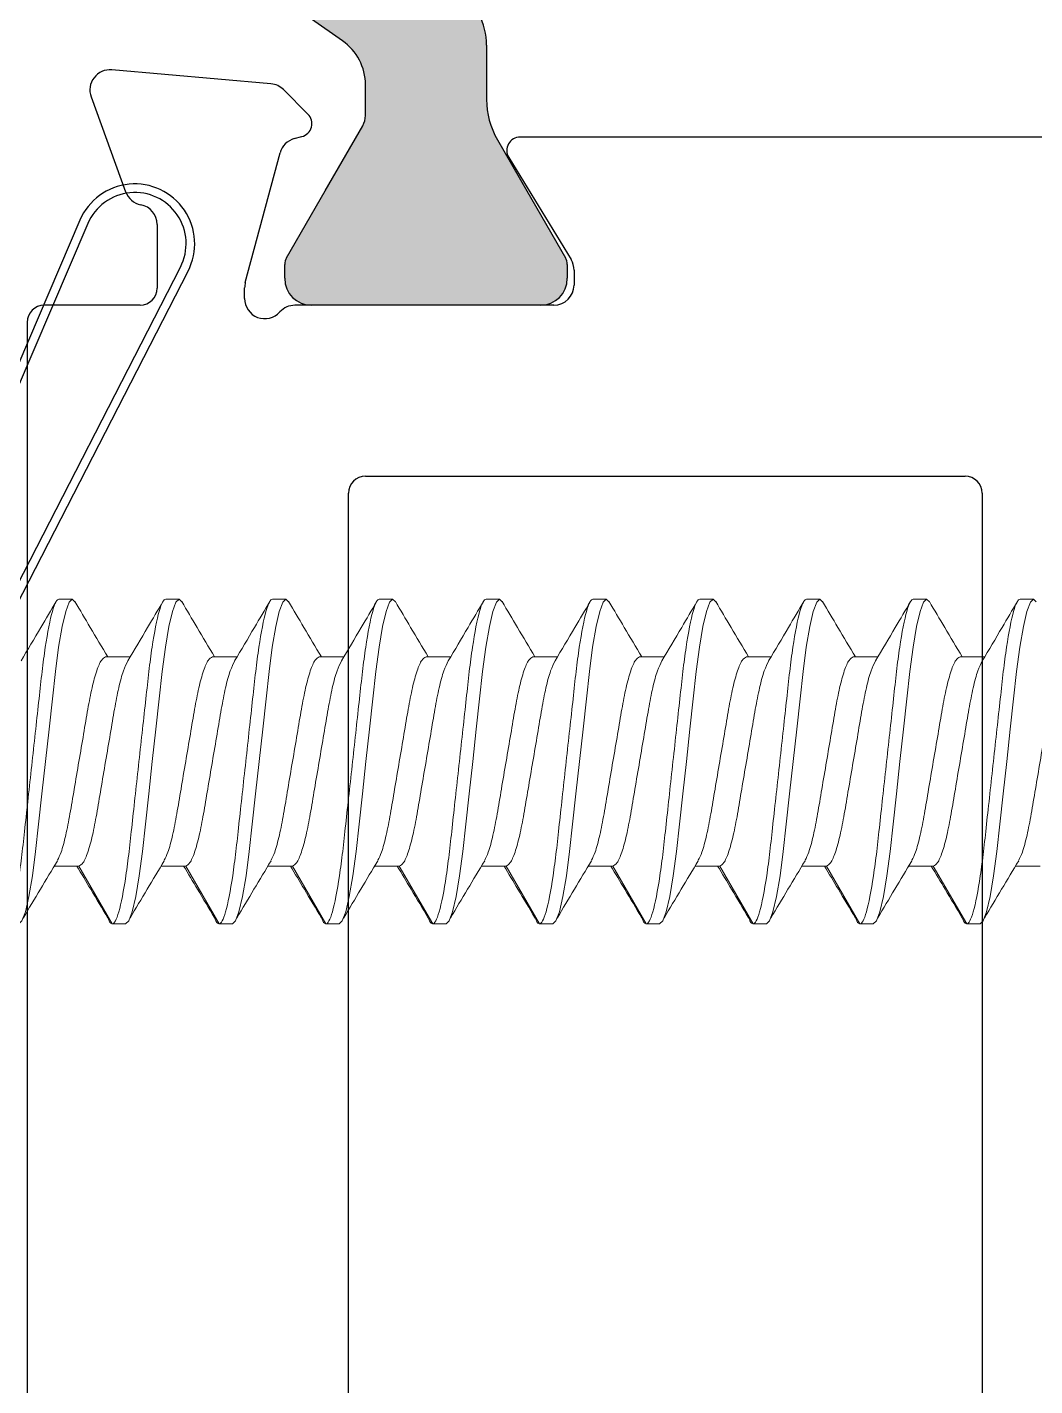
# Model space of a CAD drawing. Extents: x -22 to 360, y -93 to 44.
# Drawn here: x 5.478 to 6.068, y 19.087 to 19.882 of the extents above; entities that cross this region are included whole.
import ezdxf

# ---------------------------------------------------------------- set-up
doc = ezdxf.new("R2010")
doc.units = 0
doc.header["$MEASUREMENT"] = 0
doc.layers.get('0').update_dxf_attribs({"linetype": 'CONTINUOUS'})
for name, color, linetype in [('Ballons', 7, 'CONTINUOUS'), ('I-Strut', 7, 'CONTINUOUS'), ('VENT', 5, 'CONTINUOUS')]:
    doc.layers.add(name, color=color, linetype=linetype)

# ---------------------------------------------------------------- blocks, each defined once
blk = doc.blocks.new('3203-1_Sash_Component')
for p, q in [((1.31899, 3.06398), (0.3, 3.06398)), ((1.32899, 2.99791), (1.32899, 3.05398)), ((1.45091, 3.02658), (1.39538, 3.00636)), ((1.45859, 2.92133), (1.46672, 3.01446)), ((1.37623, 2.98791), (1.33899, 2.98791)), ((1.33293, 2.93673), (1.33925, 2.93673)), ((1.34231, 2.93633), (1.41814, 2.91602)), ((1.44086, 2.89969), (1.45517, 2.91401)), ((1.32902, 2.75579), (1.329, 2.90732)), ((1.42649, 2.90767), (1.42768, 2.90322)), ((0.072, 2.87599), (1.219, 2.87599)), ((1.229, 2.86599), (1.229, 2.51515)), ((1.41546, 2.7822), (1.35569, 2.74571)), ((1.42744, 2.33398), (1.42744, 2.77548)), ((1.34954, 2.74398), (1.34083, 2.74398)), ((1.219, 2.50515), (0.072, 2.50498))]:
    blk.add_line(p, q)
for centre, radius, start, end in [((1.31899, 3.05398), 0.01, 0, 90), ((1.45496, 3.01548), 0.01181, 355.00863, 110.00863), ((1.39942, 2.99526), 0.01181, 110.00863, 169.10434), ((1.33899, 2.99791), 0.01, 180.00863, 270.00863), ((1.37622, 2.99972), 0.01181, 270.00863, 349.10434), ((1.33293, 2.92492), 0.01181, 90.00863, 228.19831), ((1.33925, 2.92492), 0.01181, 75.00863, 90.00863), ((1.44682, 2.92236), 0.01181, 315.00863, 355.00863), ((1.31719, 2.90731), 0.01181, 0.00863, 48.19831), ((1.41508, 2.90462), 0.01181, 15.00863, 75.00863), ((1.43529, 2.90525), 0.00787, 195.00863, 315.00863), ((1.219, 2.86599), 0.01, 0, 90), ((1.41956, 2.77548), 0.00787, 0.00863, 121.40863), ((1.34083, 2.75579), 0.01181, 180.00863, 270.00863), ((1.34954, 2.75579), 0.01181, 270.00863, 301.40863), ((1.219, 2.51515), 0.01, 270.00847, 360)]:
    blk.add_arc(centre, radius, start, end)
blk = doc.blocks.new('25198-18.6mmX6.0mm_Std_I-Strut')
at = {"layer": 'I-Strut'}
h = blk.add_hatch(color=256, dxfattribs=at)
h.dxf.hatch_style = 1
h.paths.add_polyline_path([(0.14161, -0.00504, 0.244698), (0.13193, 0), (-0.13193, 0, 0.244698), (-0.14161, -0.00504), (-0.21138, -0.10468, -0.244698), (-0.23718, -0.11811), (-0.25516, -0.11811, -0.131652), (-0.26107, -0.11653), (-0.29921, -0.09451), (-0.33833, -0.07192, 0.131652), (-0.34227, -0.07087), (-0.35039, -0.07087, 0.414214), (-0.36614, -0.08661), (-0.36614, -0.1063), (-0.36614, -0.20079), (-0.36614, -0.22047, 0.414214), (-0.35039, -0.23622), (-0.34227, -0.23622, 0.131652), (-0.33833, -0.23517), (-0.29921, -0.21258), (-0.26929, -0.19531, -0.131652), (-0.24567, -0.18898), (-0.214, -0.18898, 0.244698), (-0.18175, -0.17219), (-0.11705, -0.07978, -0.244698), (-0.0848, -0.06299), (0.0848, -0.06299, -0.244698), (0.11705, -0.07978), (0.18175, -0.17219, 0.244698), (0.214, -0.18898), (0.24567, -0.18898, -0.131652), (0.26929, -0.19531), (0.33833, -0.23517, 0.131652), (0.34227, -0.23622), (0.35039, -0.23622, 0.414214), (0.36614, -0.22047), (0.36614, -0.20079), (0.36614, -0.1063), (0.36614, -0.08661, 0.414214), (0.35039, -0.07087), (0.34227, -0.07087, 0.131652), (0.33833, -0.07192), (0.26107, -0.11653, -0.131652), (0.25516, -0.11811), (0.23718, -0.11811, -0.244698), (0.21138, -0.10468)])
for p, q in [((-0.13193, 0), (0.13193, 0)), ((-0.21138, -0.10468), (-0.14161, -0.00504)), ((0.14161, -0.00504), (0.21138, -0.10468)), ((0.0848, -0.06299), (-0.0848, -0.06299)), ((-0.35039, -0.07087), (-0.34227, -0.07087)), ((0.34227, -0.07087), (0.35039, -0.07087)), ((-0.33833, -0.07192), (-0.29921, -0.09451)), ((0.26107, -0.11653), (0.33833, -0.07192)), ((-0.36614, -0.1063), (-0.36614, -0.08661)), ((-0.11705, -0.07978), (-0.18175, -0.17219)), ((0.18175, -0.17219), (0.11705, -0.07978)), ((0.36614, -0.08661), (0.36614, -0.1063)), ((-0.29921, -0.09451), (-0.26107, -0.11653)), ((-0.36614, -0.20079), (-0.36614, -0.1063)), ((0.36614, -0.1063), (0.36614, -0.20079)), ((-0.25516, -0.11811), (-0.23718, -0.11811)), ((0.23718, -0.11811), (0.25516, -0.11811)), ((-0.214, -0.18898), (-0.24567, -0.18898)), ((0.24567, -0.18898), (0.214, -0.18898)), ((-0.26929, -0.19531), (-0.29921, -0.21258)), ((0.33833, -0.23517), (0.26929, -0.19531)), ((-0.36614, -0.22047), (-0.36614, -0.20079)), ((0.36614, -0.20079), (0.36614, -0.22047)), ((-0.29921, -0.21258), (-0.33833, -0.23517)), ((-0.34227, -0.23622), (-0.35039, -0.23622)), ((0.35039, -0.23622), (0.34227, -0.23622))]:
    blk.add_line(p, q, dxfattribs=at)
for centre, radius, start, end in [((-0.13193, -0.01181), 0.01181, 90, 145), ((0.13193, -0.01181), 0.01181, 35, 90), ((-0.0848, -0.10236), 0.03937, 90, 145), ((0.0848, -0.10236), 0.03937, 35, 90), ((-0.35039, -0.08661), 0.01575, 90, 180), ((-0.34227, -0.07874), 0.00787, 60, 90), ((0.34227, -0.07874), 0.00787, 90, 120), ((0.35039, -0.08661), 0.01575, 360, 90), ((-0.23718, -0.08661), 0.0315, 270, 325), ((0.23718, -0.08661), 0.0315, 215, 270), ((-0.25516, -0.1063), 0.01181, 240, 270), ((0.25516, -0.1063), 0.01181, 270, 300), ((-0.214, -0.14961), 0.03937, 270, 325), ((0.214, -0.14961), 0.03937, 215, 270), ((-0.24567, -0.23622), 0.04724, 90, 120), ((0.24567, -0.23622), 0.04724, 60, 90), ((-0.35039, -0.22047), 0.01575, 180, 270), ((0.35039, -0.22047), 0.01575, 270, 0), ((-0.34227, -0.22835), 0.00787, 270, 300), ((0.34227, -0.22835), 0.00787, 240, 270)]:
    blk.add_arc(centre, radius, start, end, dxfattribs=at)
blk = doc.blocks.new('3203_Sash_Assembly')
for name, p in [('3203-1_Sash_Component', (0, 0)), ('25198-18.6mmX6.0mm_Std_I-Strut', (1.69513, 2.98414))]:
    blk.add_blockref(name, p)
blk = doc.blocks.new('no 10 2 in')
at = {"color": 7, "linetype": 'Continuous', "lineweight": 15}
for p, q in [((0.052246, 0.011875), (0.05127, 0.011875)), ((0.060059, 0.011875), (0.059082, 0.011875)), ((0.067871, 0.011875), (0.066895, 0.011875)), ((0.075684, 0.011875), (0.074707, 0.011875)), ((0.083496, 0.011875), (0.08252, 0.011875)), ((0.091309, 0.011875), (0.090332, 0.011875)), ((0.099121, 0.011875), (0.098145, 0.011875)), ((0.106934, 0.011875), (0.105957, 0.011875)), ((0.114746, 0.011875), (0.11377, 0.011875)), ((0.122559, 0.011875), (0.121582, 0.011875)), ((0.056641, 0.007646), (0.054847, 0.007646)), ((0.064453, 0.007646), (0.06266, 0.007646)), ((0.072266, 0.007646), (0.070472, 0.007646)), ((0.080078, 0.007646), (0.078285, 0.007646)), ((0.087891, 0.007646), (0.086097, 0.007646)), ((0.095703, 0.007646), (0.09391, 0.007646)), ((0.103516, 0.007646), (0.101722, 0.007646)), ((0.111328, 0.007646), (0.109535, 0.007646)), ((0.119141, 0.007646), (0.117347, 0.007646)), ((0.050781, -0.007646), (0.05258, -0.007646)), ((0.058594, -0.007646), (0.056152, -0.011875)), ((0.058594, -0.007646), (0.060393, -0.007646)), ((0.066406, -0.007646), (0.063965, -0.011875)), ((0.066406, -0.007646), (0.068205, -0.007646)), ((0.074219, -0.007646), (0.071777, -0.011875)), ((0.074219, -0.007646), (0.076018, -0.007646)), ((0.082031, -0.007646), (0.07959, -0.011875)), ((0.082031, -0.007646), (0.08383, -0.007646)), ((0.089844, -0.007646), (0.087402, -0.011875)), ((0.089844, -0.007646), (0.091643, -0.007646)), ((0.097656, -0.007646), (0.095215, -0.011875)), ((0.097656, -0.007646), (0.099455, -0.007646)), ((0.105469, -0.007646), (0.103027, -0.011875)), ((0.105469, -0.007646), (0.107268, -0.007646)), ((0.113281, -0.007646), (0.11084, -0.011875)), ((0.113281, -0.007646), (0.11508, -0.007646)), ((0.121094, -0.007646), (0.118652, -0.011875)), ((0.121094, -0.007646), (0.122893, -0.007646)), ((0.055176, -0.011875), (0.056152, -0.011875)), ((0.062988, -0.011875), (0.063965, -0.011875)), ((0.070801, -0.011875), (0.071777, -0.011875)), ((0.078613, -0.011875), (0.07959, -0.011875)), ((0.086426, -0.011875), (0.087402, -0.011875)), ((0.094238, -0.011875), (0.095215, -0.011875)), ((0.102051, -0.011875), (0.103027, -0.011875)), ((0.109863, -0.011875), (0.11084, -0.011875)), ((0.117676, -0.011875), (0.118652, -0.011875))]:
    blk.add_line(p, q, dxfattribs=at)
at = {"color": 7, "linetype": 'Continuous', "lineweight": 15, "flags": 128}
for points in [[(0.051068, 0.011681), (0.05127, 0.011875), (0.051496, 0.011657), (0.051747, 0.010984), (0.052008, 0.009864), (0.052263, 0.008358), (0.052499, 0.006573), (0.05272, 0.004588), (0.052964, 0.002363), (0.053223, 0), (0.053482, -0.002363), (0.053726, -0.004588), (0.053946, -0.006573), (0.054182, -0.008358), (0.054438, -0.009864), (0.054698, -0.010984), (0.054949, -0.011657), (0.055176, -0.011875), (0.055176, -0.011875)], [(0.05888, 0.011681), (0.059082, 0.011875), (0.059309, 0.011657), (0.059559, 0.010984), (0.05982, 0.009864), (0.060076, 0.008358), (0.060312, 0.006573), (0.060532, 0.004588), (0.060776, 0.002363), (0.061035, 0), (0.061294, -0.002363), (0.061538, -0.004588), (0.061758, -0.006573), (0.061994, -0.008358), (0.06225, -0.009864), (0.062511, -0.010984), (0.062761, -0.011657), (0.062988, -0.011875), (0.062988, -0.011875)], [(0.066693, 0.011681), (0.066895, 0.011875), (0.067121, 0.011657), (0.067372, 0.010984), (0.067633, 0.009864), (0.067888, 0.008358), (0.068124, 0.006573), (0.068345, 0.004588), (0.068589, 0.002363), (0.068848, 0), (0.069107, -0.002363), (0.069351, -0.004588), (0.069571, -0.006573), (0.069807, -0.008358), (0.070063, -0.009864), (0.070323, -0.010984), (0.070574, -0.011657), (0.070801, -0.011875), (0.070801, -0.011875)], [(0.074505, 0.011681), (0.074707, 0.011875), (0.074934, 0.011657), (0.075184, 0.010984), (0.075445, 0.009864), (0.075701, 0.008358), (0.075937, 0.006573), (0.076157, 0.004588), (0.076401, 0.002363), (0.07666, 0), (0.076919, -0.002363), (0.077163, -0.004588), (0.077383, -0.006573), (0.077619, -0.008358), (0.077875, -0.009864), (0.078136, -0.010984), (0.078386, -0.011657), (0.078613, -0.011875), (0.078613, -0.011875)], [(0.082318, 0.011681), (0.08252, 0.011875), (0.082746, 0.011657), (0.082997, 0.010984), (0.083258, 0.009864), (0.083513, 0.008358), (0.083749, 0.006573), (0.08397, 0.004588), (0.084214, 0.002363), (0.084473, 0), (0.084732, -0.002363), (0.084976, -0.004588), (0.085196, -0.006573), (0.085432, -0.008358), (0.085688, -0.009864), (0.085948, -0.010984), (0.086199, -0.011657), (0.086426, -0.011875), (0.086426, -0.011875)], [(0.09013, 0.011681), (0.090332, 0.011875), (0.090559, 0.011657), (0.090809, 0.010984), (0.09107, 0.009864), (0.091326, 0.008358), (0.091562, 0.006573), (0.091782, 0.004588), (0.092026, 0.002363), (0.092285, 0), (0.092544, -0.002363), (0.092788, -0.004588), (0.093008, -0.006573), (0.093244, -0.008358), (0.0935, -0.009864), (0.093761, -0.010984), (0.094011, -0.011657), (0.094238, -0.011875), (0.094238, -0.011875)], [(0.097943, 0.011681), (0.098145, 0.011875), (0.098371, 0.011657), (0.098622, 0.010984), (0.098883, 0.009864), (0.099138, 0.008358), (0.099374, 0.006573), (0.099595, 0.004588), (0.099839, 0.002363), (0.100098, 0), (0.100357, -0.002363), (0.100601, -0.004588), (0.100821, -0.006573), (0.101057, -0.008358), (0.101313, -0.009864), (0.101573, -0.010984), (0.101824, -0.011657), (0.102051, -0.011875), (0.102051, -0.011875)], [(0.105755, 0.011681), (0.105957, 0.011875), (0.106184, 0.011657), (0.106434, 0.010984), (0.106695, 0.009864), (0.106951, 0.008358), (0.107187, 0.006573), (0.107407, 0.004588), (0.107651, 0.002363), (0.10791, 0), (0.108169, -0.002363), (0.108413, -0.004588), (0.108633, -0.006573), (0.108869, -0.008358), (0.109125, -0.009864), (0.109386, -0.010984), (0.109636, -0.011657), (0.109863, -0.011875), (0.109863, -0.011875)], [(0.113568, 0.011681), (0.11377, 0.011875), (0.113996, 0.011657), (0.114247, 0.010984), (0.114508, 0.009864), (0.114763, 0.008358), (0.114999, 0.006573), (0.11522, 0.004588), (0.115464, 0.002363), (0.115723, 0), (0.115982, -0.002363), (0.116226, -0.004588), (0.116446, -0.006573), (0.116682, -0.008358), (0.116938, -0.009864), (0.117198, -0.010984), (0.117449, -0.011657), (0.117676, -0.011875), (0.117676, -0.011875)], [(0.12138, 0.011681), (0.121582, 0.011875), (0.121809, 0.011657), (0.122059, 0.010984), (0.12232, 0.009864), (0.122576, 0.008358), (0.122812, 0.006573), (0.123032, 0.004588), (0.123276, 0.002363), (0.123535, 0), (0.123794, -0.002363), (0.124038, -0.004588), (0.124258, -0.006573), (0.124494, -0.008358), (0.12475, -0.009864), (0.125011, -0.010984), (0.125261, -0.011657), (0.125488, -0.011875), (0.125488, -0.011875)]]:
    blk.add_lwpolyline(points, dxfattribs=at)
at = {"color": 7, "linetype": 'Continuous', "lineweight": 15}
for points, knots in [([(0.052246, 0.011875), (0.052387, 0.011875), (0.052551, 0.011586), (0.052896, 0.010382), (0.053075, 0.009469), (0.053323, 0.007803), (0.053402, 0.007201), (0.05355, 0.005945), (0.053619, 0.005293), (0.053851, 0.003177), (0.054025, 0.001591), (0.054374, -0.001591), (0.054548, -0.003177), (0.05478, -0.005293), (0.054848, -0.005945), (0.054997, -0.007201), (0.055076, -0.007803), (0.055324, -0.009469), (0.055503, -0.010382), (0.055847, -0.011586), (0.056011, -0.011875), (0.056152, -0.011875)], [0, 0, 0, 0, 0.125, 0.125, 0.25, 0.25, 0.3125, 0.3125, 0.375, 0.375, 0.5, 0.5, 0.625, 0.625, 0.6875, 0.6875, 0.75, 0.75, 0.875, 0.875, 1, 1, 1, 1]), ([(0.055016, 0.007363), (0.054531, 0.008176), (0.053669, 0.009621), (0.052818, 0.01107), (0.052447, 0.011703)], [0, 0, 0, 0, 0.5630855, 1, 1, 1, 1]), ([(0.058881, 0.011703), (0.05851, 0.01107), (0.057715, 0.009715), (0.05691, 0.008365), (0.056481, 0.007646)], [0, 0, 0, 0, 0.467477, 1, 1, 1, 1]), ([(0.060059, 0.011875), (0.0602, 0.011875), (0.060364, 0.011586), (0.060708, 0.010382), (0.060887, 0.009469), (0.061135, 0.007803), (0.061214, 0.007201), (0.061362, 0.005945), (0.061431, 0.005293), (0.061663, 0.003177), (0.061837, 0.001591), (0.062186, -0.001591), (0.06236, -0.003177), (0.062592, -0.005293), (0.062661, -0.005945), (0.062809, -0.007201), (0.062888, -0.007803), (0.063136, -0.009469), (0.063315, -0.010382), (0.06366, -0.011586), (0.063824, -0.011875), (0.063965, -0.011875)], [0, 0, 0, 0, 0.125, 0.125, 0.25, 0.25, 0.3125, 0.3125, 0.375, 0.375, 0.5, 0.5, 0.625, 0.625, 0.6875, 0.6875, 0.75, 0.75, 0.875, 0.875, 1, 1, 1, 1]), ([(0.062828, 0.007363), (0.062343, 0.008176), (0.061481, 0.009621), (0.060631, 0.01107), (0.060259, 0.011703)], [0, 0, 0, 0, 0.563085, 1, 1, 1, 1]), ([(0.066694, 0.011703), (0.066322, 0.01107), (0.065527, 0.009715), (0.064722, 0.008365), (0.064293, 0.007646)], [0, 0, 0, 0, 0.4674774, 1, 1, 1, 1]), ([(0.067871, 0.011875), (0.068012, 0.011875), (0.068176, 0.011586), (0.068521, 0.010382), (0.0687, 0.009469), (0.068948, 0.007803), (0.069027, 0.007201), (0.069175, 0.005945), (0.069244, 0.005293), (0.069476, 0.003177), (0.06965, 0.001591), (0.069999, -0.001591), (0.070173, -0.003177), (0.070405, -0.005293), (0.070473, -0.005945), (0.070622, -0.007201), (0.070701, -0.007803), (0.070949, -0.009469), (0.071128, -0.010382), (0.071472, -0.011586), (0.071636, -0.011875), (0.071777, -0.011875)], [0, 0, 0, 0, 0.125, 0.125, 0.25, 0.25, 0.3125, 0.3125, 0.375, 0.375, 0.5, 0.5, 0.625, 0.625, 0.6875, 0.6875, 0.75, 0.75, 0.875, 0.875, 1, 1, 1, 1]), ([(0.070641, 0.007363), (0.070156, 0.008176), (0.069294, 0.009621), (0.068443, 0.01107), (0.068072, 0.011703)], [0, 0, 0, 0, 0.563085, 1, 1, 1, 1]), ([(0.074506, 0.011703), (0.074135, 0.01107), (0.07334, 0.009715), (0.072535, 0.008365), (0.072106, 0.007646)], [0, 0, 0, 0, 0.4674774, 1, 1, 1, 1]), ([(0.075684, 0.011875), (0.075825, 0.011875), (0.075989, 0.011586), (0.076333, 0.010382), (0.076512, 0.009469), (0.07676, 0.007803), (0.076839, 0.007201), (0.076987, 0.005945), (0.077056, 0.005293), (0.077288, 0.003177), (0.077462, 0.001591), (0.077811, -0.001591), (0.077985, -0.003177), (0.078217, -0.005293), (0.078286, -0.005945), (0.078434, -0.007201), (0.078513, -0.007803), (0.078761, -0.009469), (0.07894, -0.010382), (0.079285, -0.011586), (0.079449, -0.011875), (0.07959, -0.011875)], [0, 0, 0, 0, 0.125, 0.125, 0.25, 0.25, 0.3125, 0.3125, 0.375, 0.375, 0.5, 0.5, 0.625, 0.625, 0.6875, 0.6875, 0.75, 0.75, 0.875, 0.875, 1, 1, 1, 1]), ([(0.078453, 0.007363), (0.077968, 0.008176), (0.077106, 0.009621), (0.076256, 0.01107), (0.075884, 0.011703)], [0, 0, 0, 0, 0.563085, 1, 1, 1, 1]), ([(0.082319, 0.011703), (0.081947, 0.01107), (0.081152, 0.009715), (0.080347, 0.008365), (0.079918, 0.007646)], [0, 0, 0, 0, 0.467477, 1, 1, 1, 1]), ([(0.083496, 0.011875), (0.083637, 0.011875), (0.083801, 0.011586), (0.084146, 0.010382), (0.084325, 0.009469), (0.084573, 0.007803), (0.084652, 0.007201), (0.0848, 0.005945), (0.084869, 0.005293), (0.085101, 0.003177), (0.085275, 0.001591), (0.085624, -0.001591), (0.085798, -0.003177), (0.08603, -0.005293), (0.086098, -0.005945), (0.086247, -0.007201), (0.086326, -0.007803), (0.086574, -0.009469), (0.086753, -0.010382), (0.087097, -0.011586), (0.087261, -0.011875), (0.087402, -0.011875)], [0, 0, 0, 0, 0.125, 0.125, 0.25, 0.25, 0.3125, 0.3125, 0.375, 0.375, 0.5, 0.5, 0.625, 0.625, 0.6875, 0.6875, 0.75, 0.75, 0.875, 0.875, 1, 1, 1, 1]), ([(0.086266, 0.007363), (0.085781, 0.008176), (0.084919, 0.009621), (0.084068, 0.01107), (0.083697, 0.011703)], [0, 0, 0, 0, 0.563085, 1, 1, 1, 1]), ([(0.090131, 0.011703), (0.08976, 0.01107), (0.088965, 0.009715), (0.08816, 0.008365), (0.087731, 0.007646)], [0, 0, 0, 0, 0.4674774, 1, 1, 1, 1]), ([(0.091309, 0.011875), (0.09145, 0.011875), (0.091614, 0.011586), (0.091958, 0.010382), (0.092137, 0.009469), (0.092385, 0.007803), (0.092464, 0.007201), (0.092612, 0.005945), (0.092681, 0.005293), (0.092913, 0.003177), (0.093087, 0.001591), (0.093436, -0.001591), (0.09361, -0.003177), (0.093842, -0.005293), (0.093911, -0.005945), (0.094059, -0.007201), (0.094138, -0.007803), (0.094386, -0.009469), (0.094565, -0.010382), (0.09491, -0.011586), (0.095074, -0.011875), (0.095215, -0.011875)], [0, 0, 0, 0, 0.125, 0.125, 0.25, 0.25, 0.3125, 0.3125, 0.375, 0.375, 0.5, 0.5, 0.625, 0.625, 0.6875, 0.6875, 0.75, 0.75, 0.875, 0.875, 1, 1, 1, 1]), ([(0.094078, 0.007363), (0.093593, 0.008176), (0.092731, 0.009621), (0.091881, 0.01107), (0.091509, 0.011703)], [0, 0, 0, 0, 0.563085, 1, 1, 1, 1]), ([(0.097944, 0.011703), (0.097572, 0.01107), (0.096777, 0.009715), (0.095972, 0.008365), (0.095543, 0.007646)], [0, 0, 0, 0, 0.4674774, 1, 1, 1, 1]), ([(0.099121, 0.011875), (0.099262, 0.011875), (0.099426, 0.011586), (0.099771, 0.010382), (0.09995, 0.009469), (0.100198, 0.007803), (0.100277, 0.007201), (0.100425, 0.005945), (0.100494, 0.005293), (0.100726, 0.003177), (0.1009, 0.001591), (0.101249, -0.001591), (0.101423, -0.003177), (0.101655, -0.005293), (0.101723, -0.005945), (0.101872, -0.007201), (0.101951, -0.007803), (0.102199, -0.009469), (0.102378, -0.010382), (0.102722, -0.011586), (0.102886, -0.011875), (0.103027, -0.011875)], [0, 0, 0, 0, 0.125, 0.125, 0.25, 0.25, 0.3125, 0.3125, 0.375, 0.375, 0.5, 0.5, 0.625, 0.625, 0.6875, 0.6875, 0.75, 0.75, 0.875, 0.875, 1, 1, 1, 1]), ([(0.101891, 0.007363), (0.101406, 0.008176), (0.100544, 0.009621), (0.099693, 0.01107), (0.099322, 0.011703)], [0, 0, 0, 0, 0.563085, 1, 1, 1, 1]), ([(0.105756, 0.011703), (0.105385, 0.01107), (0.10459, 0.009715), (0.103785, 0.008365), (0.103356, 0.007646)], [0, 0, 0, 0, 0.467477, 1, 1, 1, 1]), ([(0.106934, 0.011875), (0.107075, 0.011875), (0.107239, 0.011586), (0.107583, 0.010382), (0.107762, 0.009469), (0.10801, 0.007803), (0.108089, 0.007201), (0.108237, 0.005945), (0.108306, 0.005293), (0.108538, 0.003177), (0.108712, 0.001591), (0.109061, -0.001591), (0.109235, -0.003177), (0.109467, -0.005293), (0.109536, -0.005945), (0.109684, -0.007201), (0.109763, -0.007803), (0.110011, -0.009469), (0.11019, -0.010382), (0.110535, -0.011586), (0.110699, -0.011875), (0.11084, -0.011875)], [0, 0, 0, 0, 0.125, 0.125, 0.25, 0.25, 0.3125, 0.3125, 0.375, 0.375, 0.5, 0.5, 0.625, 0.625, 0.6875, 0.6875, 0.75, 0.75, 0.875, 0.875, 1, 1, 1, 1]), ([(0.109703, 0.007363), (0.109218, 0.008176), (0.108356, 0.009621), (0.107506, 0.01107), (0.107134, 0.011703)], [0, 0, 0, 0, 0.563085, 1, 1, 1, 1]), ([(0.113569, 0.011703), (0.113197, 0.01107), (0.112402, 0.009715), (0.111597, 0.008365), (0.111168, 0.007646)], [0, 0, 0, 0, 0.4674774, 1, 1, 1, 1]), ([(0.114746, 0.011875), (0.114887, 0.011875), (0.115051, 0.011586), (0.115396, 0.010382), (0.115575, 0.009469), (0.115823, 0.007803), (0.115902, 0.007201), (0.11605, 0.005945), (0.116119, 0.005293), (0.116351, 0.003177), (0.116525, 0.001591), (0.116874, -0.001591), (0.117048, -0.003177), (0.11728, -0.005293), (0.117348, -0.005945), (0.117497, -0.007201), (0.117576, -0.007803), (0.117824, -0.009469), (0.118003, -0.010382), (0.118347, -0.011586), (0.118511, -0.011875), (0.118652, -0.011875)], [0, 0, 0, 0, 0.125, 0.125, 0.25, 0.25, 0.3125, 0.3125, 0.375, 0.375, 0.5, 0.5, 0.625, 0.625, 0.6875, 0.6875, 0.75, 0.75, 0.875, 0.875, 1, 1, 1, 1]), ([(0.117516, 0.007363), (0.117031, 0.008176), (0.116169, 0.009621), (0.115318, 0.01107), (0.114947, 0.011703)], [0, 0, 0, 0, 0.563085, 1, 1, 1, 1]), ([(0.121381, 0.011703), (0.12101, 0.01107), (0.120215, 0.009715), (0.11941, 0.008365), (0.118981, 0.007646)], [0, 0, 0, 0, 0.467477, 1, 1, 1, 1]), ([(0.122559, 0.011875), (0.1227, 0.011875), (0.122864, 0.011586), (0.123208, 0.010382), (0.123387, 0.009469), (0.123635, 0.007803), (0.123714, 0.007201), (0.123862, 0.005945), (0.123931, 0.005293), (0.124163, 0.003177), (0.124337, 0.001591), (0.124686, -0.001591), (0.12486, -0.003177), (0.125092, -0.005293), (0.125161, -0.005945), (0.125309, -0.007201), (0.125388, -0.007803), (0.125636, -0.009469), (0.125815, -0.010382), (0.12616, -0.011586), (0.126324, -0.011875), (0.126465, -0.011875)], [0, 0, 0, 0, 0.125, 0.125, 0.25, 0.25, 0.3125, 0.3125, 0.375, 0.375, 0.5, 0.5, 0.625, 0.625, 0.6875, 0.6875, 0.75, 0.75, 0.875, 0.875, 1, 1, 1, 1]), ([(0.125328, 0.007363), (0.124843, 0.008176), (0.123981, 0.009621), (0.123131, 0.01107), (0.122759, 0.011703)], [0, 0, 0, 0, 0.563085, 1, 1, 1, 1]), ([(0.048828, 0.007646), (0.048929, 0.007597), (0.049135, 0.007497), (0.049479, 0.006694), (0.049824, 0.005463), (0.05013, 0.003865), (0.050437, 0.002012), (0.050781, 0), (0.051126, -0.002011), (0.051432, -0.003868), (0.051738, -0.005452), (0.052058, -0.006639), (0.05226, -0.007042), (0.052347, -0.007217)], [0, 0, 0, 0, 0.091035, 0.185454, 0.279874, 0.370908, 0.461943, 0.556362, 0.650782, 0.741817, 0.832851, 0.927271, 1, 1, 1, 1]), ([(0.05501, 0.007363), (0.055119, 0.007148), (0.055342, 0.006709), (0.055683, 0.005455), (0.055989, 0.003867), (0.056296, 0.002011), (0.056641, 0), (0.056985, -0.002012), (0.057292, -0.003865), (0.057598, -0.005463), (0.057943, -0.006694), (0.058287, -0.007497), (0.058493, -0.007597), (0.058594, -0.007646)], [0, 0, 0, 0, 0.088951, 0.181719, 0.271161, 0.360603, 0.45337, 0.546138, 0.63558, 0.725022, 0.81779, 0.910558, 1, 1, 1, 1]), ([(0.056641, 0.007646), (0.056742, 0.007597), (0.056947, 0.007497), (0.057292, 0.006694), (0.057636, 0.005463), (0.057943, 0.003865), (0.058249, 0.002012), (0.058594, 0), (0.058938, -0.002011), (0.059245, -0.003868), (0.059551, -0.005452), (0.059871, -0.006639), (0.060072, -0.007042), (0.06016, -0.007217)], [0, 0, 0, 0, 0.0910345, 0.1854542, 0.2798738, 0.3709083, 0.4619429, 0.5563625, 0.6507821, 0.7418167, 0.8328512, 0.9272708, 1, 1, 1, 1]), ([(0.062822, 0.007363), (0.062931, 0.007148), (0.063154, 0.006709), (0.063496, 0.005455), (0.063802, 0.003867), (0.064109, 0.002011), (0.064453, 0), (0.064798, -0.002012), (0.065104, -0.003865), (0.065411, -0.005463), (0.065755, -0.006694), (0.0661, -0.007497), (0.066305, -0.007597), (0.066406, -0.007646)], [0, 0, 0, 0, 0.088951, 0.181719, 0.271161, 0.360603, 0.45337, 0.546138, 0.63558, 0.725022, 0.81779, 0.910558, 1, 1, 1, 1]), ([(0.064453, 0.007646), (0.064554, 0.007597), (0.06476, 0.007497), (0.065104, 0.006694), (0.065449, 0.005463), (0.065755, 0.003865), (0.066062, 0.002012), (0.066406, 0), (0.066751, -0.002011), (0.067057, -0.003868), (0.067363, -0.005452), (0.067683, -0.006639), (0.067885, -0.007042), (0.067972, -0.007217)], [0, 0, 0, 0, 0.091035, 0.185454, 0.279874, 0.370908, 0.461943, 0.556362, 0.650782, 0.741817, 0.832851, 0.927271, 1, 1, 1, 1]), ([(0.070635, 0.007363), (0.070744, 0.007148), (0.070967, 0.006709), (0.071308, 0.005455), (0.071614, 0.003867), (0.071921, 0.002011), (0.072266, 0), (0.07261, -0.002012), (0.072917, -0.003865), (0.073223, -0.005463), (0.073568, -0.006694), (0.073912, -0.007497), (0.074118, -0.007597), (0.074219, -0.007646)], [0, 0, 0, 0, 0.088951, 0.181719, 0.271161, 0.360603, 0.45337, 0.546138, 0.63558, 0.725022, 0.81779, 0.910558, 1, 1, 1, 1]), ([(0.072266, 0.007646), (0.072367, 0.007597), (0.072572, 0.007497), (0.072917, 0.006694), (0.073261, 0.005463), (0.073568, 0.003865), (0.073874, 0.002012), (0.074219, 0), (0.074563, -0.002011), (0.07487, -0.003868), (0.075176, -0.005452), (0.075496, -0.006639), (0.075697, -0.007042), (0.075785, -0.007217)], [0, 0, 0, 0, 0.091035, 0.185454, 0.279874, 0.370908, 0.461943, 0.556362, 0.650782, 0.741817, 0.832851, 0.927271, 1, 1, 1, 1]), ([(0.078447, 0.007363), (0.078556, 0.007148), (0.078779, 0.006709), (0.079121, 0.005455), (0.079427, 0.003867), (0.079734, 0.002011), (0.080078, 0), (0.080423, -0.002012), (0.080729, -0.003865), (0.081036, -0.005463), (0.08138, -0.006694), (0.081725, -0.007497), (0.08193, -0.007597), (0.082031, -0.007646)], [0, 0, 0, 0, 0.088951, 0.181719, 0.271161, 0.360603, 0.45337, 0.546138, 0.63558, 0.725022, 0.81779, 0.910558, 1, 1, 1, 1]), ([(0.080078, 0.007646), (0.080179, 0.007597), (0.080385, 0.007497), (0.080729, 0.006694), (0.081074, 0.005463), (0.08138, 0.003865), (0.081687, 0.002012), (0.082031, 0), (0.082376, -0.002011), (0.082682, -0.003868), (0.082988, -0.005452), (0.083308, -0.006639), (0.08351, -0.007042), (0.083597, -0.007217)], [0, 0, 0, 0, 0.091035, 0.185454, 0.279874, 0.370908, 0.461943, 0.556362, 0.650782, 0.741817, 0.832851, 0.927271, 1, 1, 1, 1]), ([(0.08626, 0.007363), (0.086369, 0.007148), (0.086592, 0.006709), (0.086933, 0.005455), (0.087239, 0.003867), (0.087546, 0.002011), (0.087891, 0), (0.088235, -0.002012), (0.088542, -0.003865), (0.088848, -0.005463), (0.089193, -0.006694), (0.089537, -0.007497), (0.089743, -0.007597), (0.089844, -0.007646)], [0, 0, 0, 0, 0.088951, 0.181719, 0.271161, 0.360603, 0.45337, 0.546138, 0.63558, 0.725022, 0.81779, 0.910558, 1, 1, 1, 1]), ([(0.087891, 0.007646), (0.087992, 0.007597), (0.088197, 0.007497), (0.088542, 0.006694), (0.088886, 0.005463), (0.089193, 0.003865), (0.089499, 0.002012), (0.089844, 0), (0.090188, -0.002011), (0.090495, -0.003868), (0.090801, -0.005452), (0.091121, -0.006639), (0.091322, -0.007042), (0.09141, -0.007217)], [0, 0, 0, 0, 0.091035, 0.185454, 0.279874, 0.370908, 0.461943, 0.556362, 0.650782, 0.741817, 0.832851, 0.927271, 1, 1, 1, 1]), ([(0.094072, 0.007363), (0.094181, 0.007148), (0.094404, 0.006709), (0.094746, 0.005455), (0.095052, 0.003867), (0.095359, 0.002011), (0.095703, 0), (0.096048, -0.002012), (0.096354, -0.003865), (0.096661, -0.005463), (0.097005, -0.006694), (0.09735, -0.007497), (0.097555, -0.007597), (0.097656, -0.007646)], [0, 0, 0, 0, 0.088951, 0.181719, 0.271161, 0.360603, 0.45337, 0.546138, 0.63558, 0.725022, 0.81779, 0.910558, 1, 1, 1, 1]), ([(0.095703, 0.007646), (0.095804, 0.007597), (0.09601, 0.007497), (0.096354, 0.006694), (0.096699, 0.005463), (0.097005, 0.003865), (0.097312, 0.002012), (0.097656, 0), (0.098001, -0.002011), (0.098307, -0.003868), (0.098613, -0.005452), (0.098933, -0.006639), (0.099135, -0.007042), (0.099222, -0.007217)], [0, 0, 0, 0, 0.091035, 0.185454, 0.279874, 0.370908, 0.461943, 0.556362, 0.650782, 0.741817, 0.832851, 0.927271, 1, 1, 1, 1]), ([(0.101885, 0.007363), (0.101994, 0.007148), (0.102217, 0.006709), (0.102558, 0.005455), (0.102864, 0.003867), (0.103171, 0.002011), (0.103516, 0), (0.10386, -0.002012), (0.104167, -0.003865), (0.104473, -0.005463), (0.104818, -0.006694), (0.105162, -0.007497), (0.105368, -0.007597), (0.105469, -0.007646)], [0, 0, 0, 0, 0.088951, 0.181719, 0.271161, 0.360603, 0.45337, 0.546138, 0.63558, 0.725022, 0.81779, 0.910558, 1, 1, 1, 1]), ([(0.103516, 0.007646), (0.103617, 0.007597), (0.103822, 0.007497), (0.104167, 0.006694), (0.104511, 0.005463), (0.104818, 0.003865), (0.105124, 0.002012), (0.105469, 0), (0.105813, -0.002011), (0.10612, -0.003868), (0.106426, -0.005452), (0.106746, -0.006639), (0.106947, -0.007042), (0.107035, -0.007217)], [0, 0, 0, 0, 0.091035, 0.185454, 0.279874, 0.370908, 0.461943, 0.556362, 0.650782, 0.741817, 0.832851, 0.927271, 1, 1, 1, 1]), ([(0.109697, 0.007363), (0.109806, 0.007148), (0.110029, 0.006709), (0.110371, 0.005455), (0.110677, 0.003867), (0.110984, 0.002011), (0.111328, 0), (0.111673, -0.002012), (0.111979, -0.003865), (0.112286, -0.005463), (0.11263, -0.006694), (0.112975, -0.007497), (0.11318, -0.007597), (0.113281, -0.007646)], [0, 0, 0, 0, 0.088951, 0.181719, 0.271161, 0.360603, 0.45337, 0.546138, 0.63558, 0.725022, 0.81779, 0.910558, 1, 1, 1, 1]), ([(0.111328, 0.007646), (0.111429, 0.007597), (0.111635, 0.007497), (0.111979, 0.006694), (0.112324, 0.005463), (0.11263, 0.003865), (0.112937, 0.002012), (0.113281, 0), (0.113626, -0.002011), (0.113932, -0.003868), (0.114238, -0.005452), (0.114558, -0.006639), (0.11476, -0.007042), (0.114847, -0.007217)], [0, 0, 0, 0, 0.091035, 0.185454, 0.279874, 0.370908, 0.461943, 0.556362, 0.650782, 0.741817, 0.832851, 0.927271, 1, 1, 1, 1]), ([(0.11751, 0.007363), (0.117619, 0.007148), (0.117842, 0.006709), (0.118183, 0.005455), (0.118489, 0.003867), (0.118796, 0.002011), (0.119141, 0), (0.119485, -0.002012), (0.119792, -0.003865), (0.120098, -0.005463), (0.120443, -0.006694), (0.120787, -0.007497), (0.120993, -0.007597), (0.121094, -0.007646)], [0, 0, 0, 0, 0.088951, 0.181719, 0.271161, 0.360603, 0.45337, 0.546138, 0.63558, 0.725022, 0.81779, 0.910558, 1, 1, 1, 1]), ([(0.119141, 0.007646), (0.119242, 0.007597), (0.119447, 0.007497), (0.119792, 0.006694), (0.120136, 0.005463), (0.120443, 0.003865), (0.120749, 0.002012), (0.121094, 0), (0.121438, -0.002011), (0.121745, -0.003868), (0.122051, -0.005452), (0.122371, -0.006639), (0.122572, -0.007042), (0.12266, -0.007217)], [0, 0, 0, 0, 0.091035, 0.185454, 0.279874, 0.370908, 0.461943, 0.556362, 0.650782, 0.741817, 0.832851, 0.927271, 1, 1, 1, 1]), ([(0.052347, -0.007259), (0.052765, -0.007952), (0.053602, -0.009339), (0.054437, -0.010747), (0.054854, -0.011452)], [0, 0, 0, 0, 0.49945, 1, 1, 1, 1]), ([(0.056474, -0.011452), (0.056891, -0.010747), (0.057648, -0.009469), (0.058408, -0.008211), (0.058748, -0.007646)], [0, 0, 0, 0, 0.551835, 1, 1, 1, 1]), ([(0.060159, -0.007259), (0.060578, -0.007952), (0.061415, -0.009339), (0.062249, -0.010747), (0.062667, -0.011452)], [0, 0, 0, 0, 0.49945, 1, 1, 1, 1]), ([(0.064286, -0.011452), (0.064704, -0.010747), (0.065461, -0.009469), (0.06622, -0.008211), (0.06656, -0.007646)], [0, 0, 0, 0, 0.551835, 1, 1, 1, 1]), ([(0.067972, -0.007259), (0.06839, -0.007952), (0.069227, -0.009339), (0.070062, -0.010747), (0.070479, -0.011452)], [0, 0, 0, 0, 0.49945, 1, 1, 1, 1]), ([(0.072099, -0.011452), (0.072516, -0.010747), (0.073273, -0.009469), (0.074033, -0.008211), (0.074373, -0.007646)], [0, 0, 0, 0, 0.551835, 1, 1, 1, 1]), ([(0.075784, -0.007259), (0.076203, -0.007952), (0.07704, -0.009339), (0.077874, -0.010747), (0.078292, -0.011452)], [0, 0, 0, 0, 0.49945, 1, 1, 1, 1]), ([(0.079911, -0.011452), (0.080329, -0.010747), (0.081086, -0.009469), (0.081845, -0.008211), (0.082185, -0.007646)], [0, 0, 0, 0, 0.5518347, 1, 1, 1, 1]), ([(0.083597, -0.007259), (0.084015, -0.007952), (0.084852, -0.009339), (0.085687, -0.010747), (0.086104, -0.011452)], [0, 0, 0, 0, 0.49945, 1, 1, 1, 1]), ([(0.087724, -0.011452), (0.088141, -0.010747), (0.088898, -0.009469), (0.089658, -0.008211), (0.089998, -0.007646)], [0, 0, 0, 0, 0.551835, 1, 1, 1, 1]), ([(0.091409, -0.007259), (0.091828, -0.007952), (0.092665, -0.009339), (0.093499, -0.010747), (0.093917, -0.011452)], [0, 0, 0, 0, 0.49945, 1, 1, 1, 1]), ([(0.095536, -0.011452), (0.095954, -0.010747), (0.096711, -0.009469), (0.09747, -0.008211), (0.09781, -0.007646)], [0, 0, 0, 0, 0.551835, 1, 1, 1, 1]), ([(0.099222, -0.007259), (0.09964, -0.007952), (0.100477, -0.009339), (0.101312, -0.010747), (0.101729, -0.011452)], [0, 0, 0, 0, 0.49945, 1, 1, 1, 1]), ([(0.103349, -0.011452), (0.103766, -0.010747), (0.104523, -0.009469), (0.105283, -0.008211), (0.105623, -0.007646)], [0, 0, 0, 0, 0.551835, 1, 1, 1, 1]), ([(0.107034, -0.007259), (0.107453, -0.007952), (0.10829, -0.009339), (0.109124, -0.010747), (0.109542, -0.011452)], [0, 0, 0, 0, 0.49945, 1, 1, 1, 1]), ([(0.111161, -0.011452), (0.111579, -0.010747), (0.112336, -0.009469), (0.113095, -0.008211), (0.113435, -0.007646)], [0, 0, 0, 0, 0.551835, 1, 1, 1, 1]), ([(0.114847, -0.007259), (0.115265, -0.007952), (0.116102, -0.009339), (0.116937, -0.010747), (0.117354, -0.011452)], [0, 0, 0, 0, 0.49945, 1, 1, 1, 1]), ([(0.118974, -0.011452), (0.119391, -0.010747), (0.120148, -0.009469), (0.120908, -0.008211), (0.121248, -0.007646)], [0, 0, 0, 0, 0.551835, 1, 1, 1, 1]), ([(0.122659, -0.007259), (0.123078, -0.007952), (0.123915, -0.009339), (0.124749, -0.010747), (0.125167, -0.011452)], [0, 0, 0, 0, 0.49945, 1, 1, 1, 1]), ([(0.056152, -0.011875), (0.056226, -0.011854), (0.056329, -0.011825), (0.056444, -0.011492), (0.056476, -0.011397)], [0, 0, 0, 0, 0.714238, 1, 1, 1, 1]), ([(0.063965, -0.011875), (0.064039, -0.011854), (0.064142, -0.011825), (0.064256, -0.011492), (0.064289, -0.011397)], [0, 0, 0, 0, 0.714238, 1, 1, 1, 1]), ([(0.071777, -0.011875), (0.071851, -0.011854), (0.071954, -0.011825), (0.072069, -0.011492), (0.072101, -0.011397)], [0, 0, 0, 0, 0.714238, 1, 1, 1, 1]), ([(0.07959, -0.011875), (0.079664, -0.011854), (0.079767, -0.011825), (0.079881, -0.011492), (0.079914, -0.011397)], [0, 0, 0, 0, 0.714238, 1, 1, 1, 1]), ([(0.087402, -0.011875), (0.087476, -0.011854), (0.087579, -0.011825), (0.087694, -0.011492), (0.087726, -0.011397)], [0, 0, 0, 0, 0.714238, 1, 1, 1, 1]), ([(0.095215, -0.011875), (0.095289, -0.011854), (0.095392, -0.011825), (0.095506, -0.011492), (0.095539, -0.011397)], [0, 0, 0, 0, 0.714238, 1, 1, 1, 1]), ([(0.103027, -0.011875), (0.103101, -0.011854), (0.103204, -0.011825), (0.103319, -0.011492), (0.103351, -0.011397)], [0, 0, 0, 0, 0.7142375, 1, 1, 1, 1]), ([(0.11084, -0.011875), (0.110914, -0.011854), (0.111017, -0.011825), (0.111131, -0.011492), (0.111164, -0.011397)], [0, 0, 0, 0, 0.714238, 1, 1, 1, 1]), ([(0.118652, -0.011875), (0.118726, -0.011854), (0.118829, -0.011825), (0.118944, -0.011492), (0.118976, -0.011397)], [0, 0, 0, 0, 0.714238, 1, 1, 1, 1])]:
    blk.add_open_spline(points, degree=3, knots=knots, dxfattribs=at)
blk = doc.blocks.new('QEZ 376')
for p, q in [((526.47323, 45.16736), (526.21023, 45.30236)), ((526.47552, 45.17181), (526.21252, 45.30681)), ((526.18473, 45.2481), (526.43437, 45.14124)), ((526.18276, 45.2435), (526.4324, 45.13665)), ((526.48953, 45.07568), (526.48953, 45.14068)), ((526.49453, 45.07568), (526.49453, 45.14068)), ((526.44453, 45.11826), (526.44453, 45.11368)), ((526.44953, 45.11826), (526.44953, 45.11368)), ((526.42453, 45.09368), (526.23653, 45.09368)), ((526.42453, 45.08868), (526.23653, 45.08868)), ((526.22153, 45.07868), (526.22153, 45.04001)), ((526.22653, 45.07868), (526.22653, 45.04001)), ((526.33653, 45.07218), (526.27003, 45.07218)), ((526.33653, 45.05718), (526.27003, 45.05718)), ((526.24153, 45.04368), (526.24153, 44.99068)), ((526.25653, 44.99068), (526.25653, 45.04368)), ((526.25787, 45.01368), (526.27346, 45.04068)), ((526.2622, 45.01118), (526.27779, 45.03818)), ((526.28212, 45.04568), (526.45953, 45.04568)), ((526.28212, 45.04068), (526.45953, 45.04068)), ((526.22354, 45.03251), (526.23586, 45.01118)), ((526.22787, 45.03501), (526.24019, 45.01368)), ((526.23653, 45.00868), (526.23653, 44.99068)), ((526.26153, 44.99068), (526.26153, 45.00868)), ((526.23153, 44.98568), (526.17778, 44.98568)), ((526.17778, 44.98068), (526.17778, 44.98568)), ((526.32028, 44.98568), (526.26653, 44.98568)), ((526.32028, 44.98068), (526.32028, 44.98568)), ((526.23153, 44.98068), (526.16653, 44.98068)), ((526.33153, 44.98068), (526.26653, 44.98068)), ((526.16653, 44.95568), (526.33153, 44.95568))]:
    blk.add_line(p, q)
for centre, radius, start, end in [((526.19653, 45.27568), 0.035, 62.82821, 246.82821), ((526.19653, 45.27568), 0.03, 62.82821, 246.82821), ((526.45953, 45.14068), 0.03, 0, 62.82821), ((526.45953, 45.14068), 0.035, 0, 62.82821), ((526.42453, 45.11826), 0.025, 0, 66.82821), ((526.42453, 45.11826), 0.02, 0, 66.82821), ((526.42453, 45.11368), 0.025, 270, 0), ((526.42453, 45.11368), 0.02, 270, 0), ((526.23653, 45.07868), 0.015, 90, 180), ((526.23653, 45.07868), 0.01, 90, 180), ((526.27003, 45.04368), 0.0285, 90, 180), ((526.33653, 45.06468), 0.0075, 270, 90), ((526.45953, 45.07568), 0.035, 270, 0), ((526.45953, 45.07568), 0.03, 270, 0), ((526.27003, 45.04368), 0.0135, 90, 180), ((526.23653, 45.04001), 0.015, 180, 210), ((526.23653, 45.04001), 0.01, 180, 210), ((526.28212, 45.03568), 0.01, 90, 150), ((526.28212, 45.03568), 0.005, 90, 150), ((526.23153, 45.00868), 0.005, 0, 30), ((526.23153, 45.00868), 0.01, 0, 30), ((526.26653, 45.00868), 0.01, 150, 180), ((526.26653, 45.00868), 0.005, 150, 180), ((526.23153, 44.99068), 0.005, 270, 0), ((526.23153, 44.99068), 0.01, 270, 0), ((526.26653, 44.99068), 0.01, 180, 270), ((526.26653, 44.99068), 0.005, 180, 270), ((526.16653, 44.96818), 0.0125, 90, 270), ((526.33153, 44.96818), 0.0125, 270, 90)]:
    blk.add_arc(centre, radius, start, end)

msp = doc.modelspace()

# ---------------------------------------------------------------- block references
at = {"xscale": -8, "yscale": 8, "zscale": 8}
msp.add_blockref('no 10 2 in', (6.47751, 19.452), dxfattribs=at)
at = {"layer": 'Ballons', "color": 7, "rotation": 270}
msp.add_blockref('QEZ 376', (-39.73417, 545.95151), dxfattribs=at)
at = {"layer": 'VENT', "rotation": 90.00000000000001}
msp.add_blockref('3203_Sash_Assembly', (8.54248, 18.39), dxfattribs=at)

doc.saveas('drawing.dxf')
